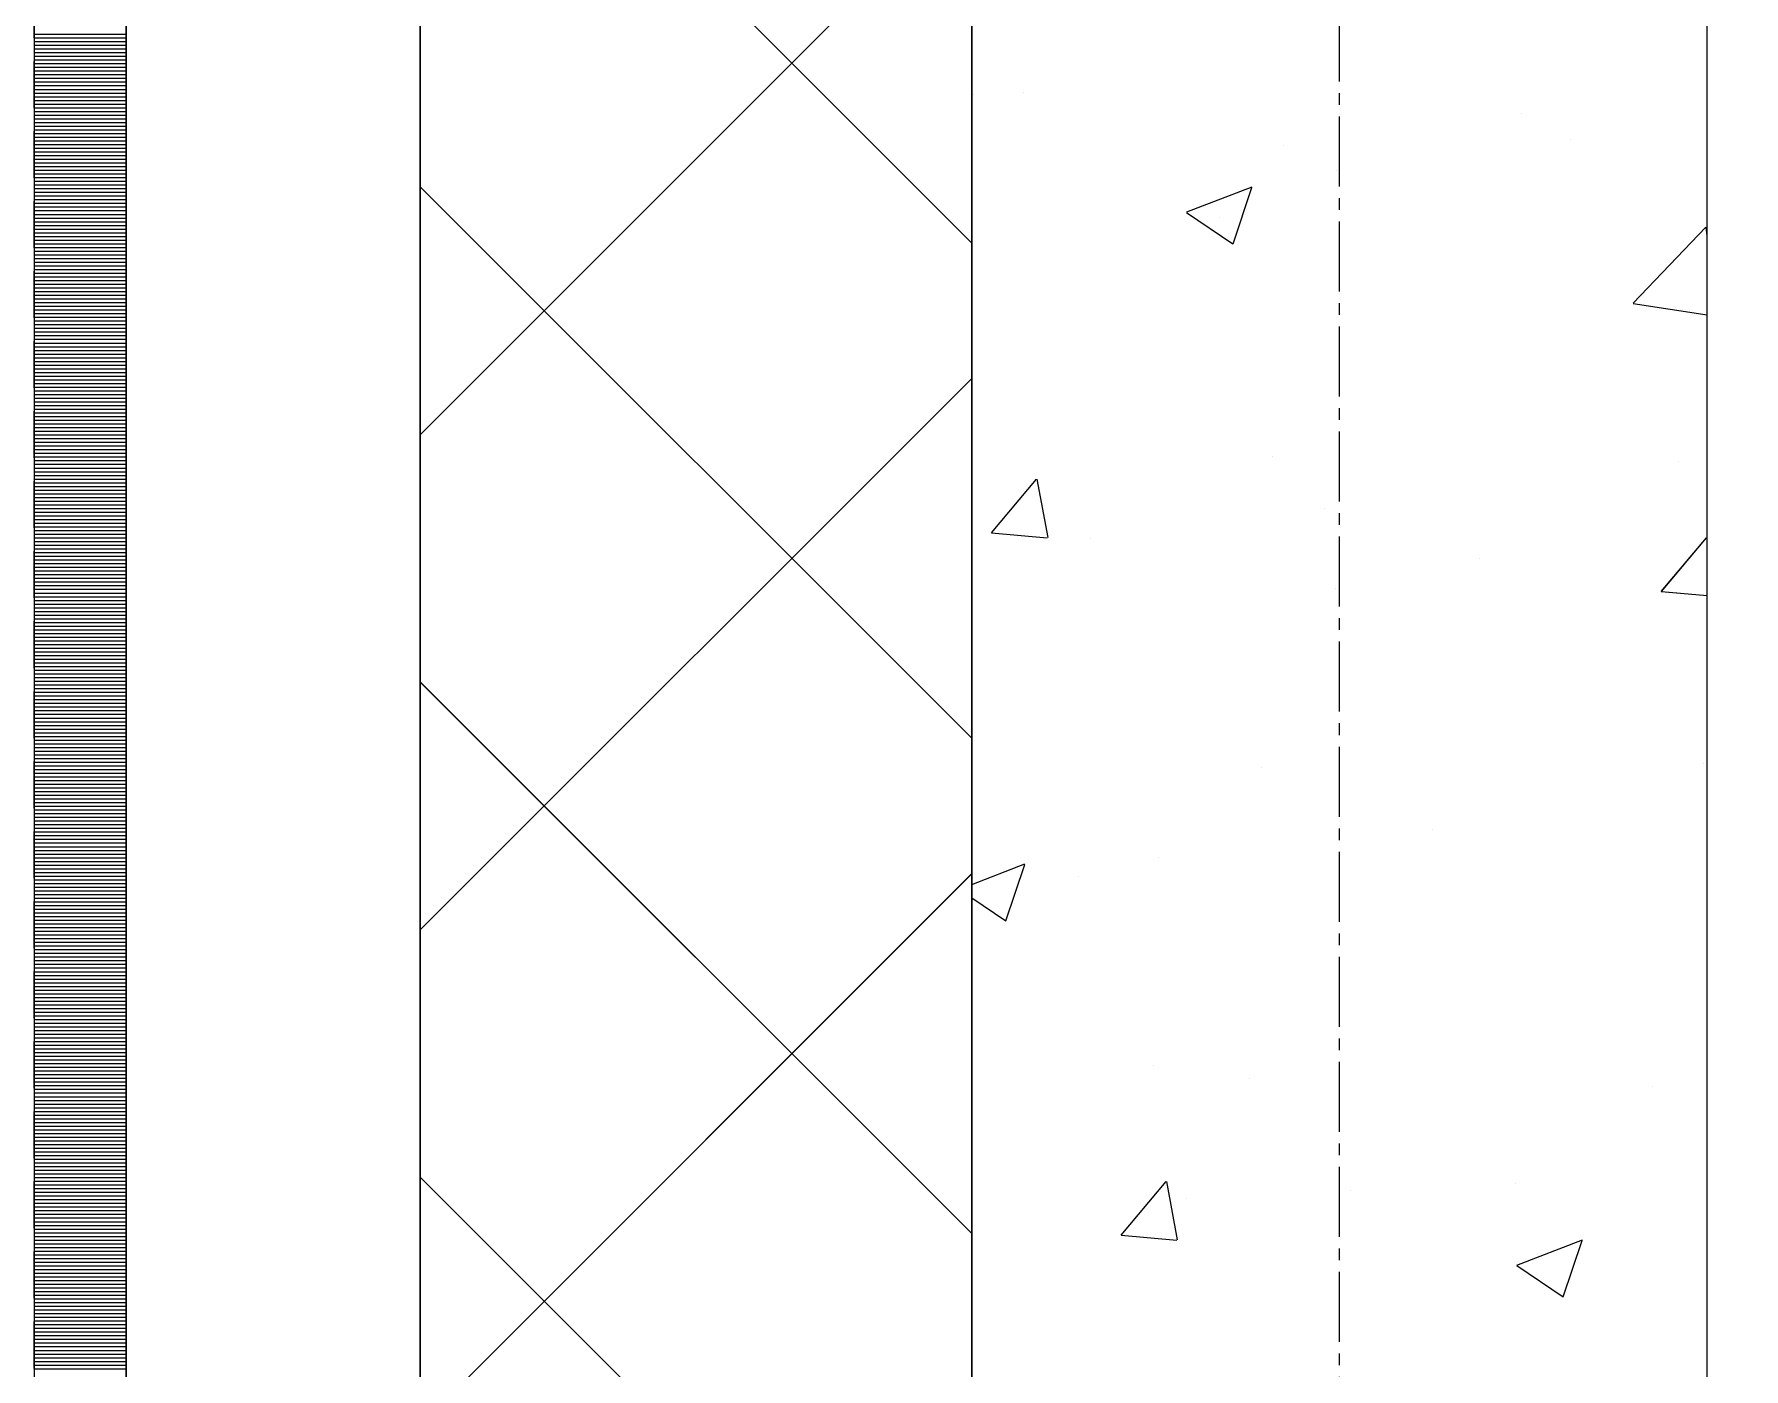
# Model space of a CAD drawing. Header units: millimetres. Extents: x 470010 to 1231400, y -134005 to 421770.
# Drawn here: x 672518.6 to 672983.6, y -50424.5 to -50061.5 of the extents above; entities that cross this region are included whole.
import ezdxf
from ezdxf.enums import TextEntityAlignment as Align

# ---------------------------------------------------------------- set-up
doc = ezdxf.new("R2010")
doc.units = ezdxf.units.MM
doc.linetypes.add('CENTER2', pattern=[28.575, 19.05, -3.175, 3.175, -3.175])
doc.linetypes.add('DASHED', pattern=[19.05, 12.7, -6.35])
doc.layers.get('Defpoints').update_dxf_attribs({"color": 140})
doc.layers.add('АР_Делит', color=120, linetype='Continuous', lineweight=0, plot=False)
for name, color, linetype, lineweight in [('АР_Стены ПЕНОблок', 52, 'Continuous', 20), ('АР_Тонкая', 254, 'Continuous', 5), ('АР_Утеплитель', 31, 'Continuous', 0), ('АР_Штриховка', 8, 'Continuous', 0)]:
    doc.layers.add(name, color=color, linetype=linetype, lineweight=lineweight)
doc.layers.add('РД_Оси_100', color=7, linetype='Continuous', lineweight=0, true_color=0x525252)
doc.styles.add('style1', font='ARIALN.TTF')

# ---------------------------------------------------------------- blocks, each defined once
blk = doc.blocks.new('СОШ_2200_АР_ОСИ_М100_28.05.24')
at = {"layer": 'АР_Делит', "color": 251, "linetype": 'DASHED', "true_color": 0x636466}
blk.add_lwpolyline([(114955, 135155), (114955, -355), (93595.036, -355), (93595.036, 13855), (94145, 13855), (94145, 68320), (66055, 68320), (66055, 13857.73), (83455, 13857.73), (83455, -355), (45245, -355), (45245, 13145), (44695, 13145), (44695, 26755), (45245, 26755), (45245, 68320), (20455, 68320), (20455, 26755), (27955, 26755), (27955, 13145), (-355, 13145), (-355, 100855)], dxfattribs=at)
at = {"layer": 'РД_Оси_100', "color": 251, "linetype": 'CENTER2', "true_color": 0x636466}
blk.add_line((0, -6155), (0, 139938.679), dxfattribs=at)
blk = doc.blocks.new('A$C9108343f')
at = {"layer": 'АР_Стены ПЕНОблок', "color": 18, "linetype": 'Continuous', "lineweight": 20, "true_color": 0x000000}
for p, q in [((7054.96, 97555), (7054.96, 21355)), ((7254.96, 21355), (7254.96, 97555))]:
    blk.add_line(p, q, dxfattribs=at)
at = {"layer": 'АР_Тонкая', "color": 18, "linetype": 'Continuous', "lineweight": 5, "true_color": 0x000000}
for p, q in [((6799.96, 97555), (6799.96, 21355)), ((6824.96, 97555), (6824.96, 21355)), ((6824.96, 21355), (6824.96, 97555)), ((6904.96, 21355), (6904.96, 97555))]:
    blk.add_line(p, q, dxfattribs=at)
at = {"layer": 'АР_Утеплитель', "color": 18, "linetype": 'Continuous', "lineweight": 0, "true_color": 0x000000}
for p, q in [((6904.96, 97555), (6904.96, 21355)), ((7054.96, 21355), (7054.96, 97555))]:
    blk.add_line(p, q, dxfattribs=at)
at = {"layer": 'АР_Штриховка', "color": 18, "linetype": 'Continuous', "lineweight": 0, "true_color": 0x000000}
for p, q in [((7054.96, 50247.95), (6904.96, 50397.95)), ((6904.96, 50195.81), (7054.96, 50345.81)), ((6799.96, 50304.75), (6824.96, 50304.75)), ((6799.96, 50303.75), (6824.96, 50303.75)), ((6799.96, 50302.75), (6824.96, 50302.75)), ((6799.96, 50301.75), (6824.96, 50301.75)), ((6799.96, 50300.75), (6824.96, 50300.75)), ((6799.96, 50299.75), (6824.96, 50299.75)), ((6799.96, 50298.75), (6824.96, 50298.75)), ((6799.96, 50297.75), (6824.96, 50297.75)), ((6799.96, 50296.75), (6824.96, 50296.75)), ((6799.96, 50295.75), (6824.96, 50295.75)), ((6799.96, 50294.75), (6824.96, 50294.75)), ((6799.96, 50293.75), (6824.96, 50293.75)), ((6799.96, 50292.75), (6824.96, 50292.75)), ((6799.96, 50291.75), (6824.96, 50291.75)), ((6799.96, 50290.75), (6824.96, 50290.75)), ((6799.96, 50289.75), (6824.96, 50289.75)), ((6799.96, 50288.75), (6824.96, 50288.75)), ((6799.96, 50287.75), (6824.96, 50287.75)), ((6799.96, 50286.75), (6824.96, 50286.75)), ((6799.96, 50285.75), (6824.96, 50285.75)), ((7055.5, 50288.25), (7055.5, 50288.25)), ((7068.91, 50288.89), (7068.91, 50288.89)), ((6799.96, 50284.75), (6824.96, 50284.75)), ((6799.96, 50283.75), (6824.96, 50283.75)), ((6799.96, 50282.75), (6824.96, 50282.75)), ((6799.96, 50281.75), (6824.96, 50281.75)), ((6799.96, 50280.75), (6824.96, 50280.75)), ((7204.5, 50283.17), (7204.5, 50283.17)), ((6799.96, 50279.75), (6824.96, 50279.75)), ((6799.96, 50278.75), (6824.96, 50278.75)), ((6799.96, 50277.75), (6824.96, 50277.75)), ((6799.96, 50276.75), (6824.96, 50276.75)), ((6799.96, 50275.75), (6824.96, 50275.75)), ((7217.69, 50276.04), (7217.69, 50276.04)), ((6799.96, 50274.75), (6824.96, 50274.75)), ((6799.96, 50273.75), (6824.96, 50273.75)), ((6799.96, 50272.75), (6824.96, 50272.75)), ((6799.96, 50271.75), (6824.96, 50271.75)), ((7139.83, 50274.39), (7139.83, 50274.39)), ((6799.96, 50270.75), (6824.96, 50270.75)), ((6799.96, 50269.75), (6824.96, 50269.75)), ((6799.96, 50268.75), (6824.96, 50268.75)), ((6799.96, 50267.75), (6824.96, 50267.75)), ((6799.96, 50266.75), (6824.96, 50266.75)), ((7154.1, 50267.67), (7154.1, 50267.67)), ((6799.96, 50265.75), (6824.96, 50265.75)), ((6799.96, 50264.75), (6824.96, 50264.75)), ((6799.96, 50263.75), (6824.96, 50263.75)), ((6799.96, 50262.75), (6824.96, 50262.75)), ((6799.96, 50261.75), (6824.96, 50261.75)), ((7054.96, 50113.25), (6904.96, 50263.25)), ((7113.45, 50256.4), (7131.23, 50263.23)), ((7126.03, 50247.74), (7131.18, 50263.09)), ((6799.96, 50260.75), (6824.96, 50260.75)), ((6799.96, 50259.75), (6824.96, 50259.75)), ((6799.96, 50258.75), (6824.96, 50258.75)), ((6799.96, 50257.75), (6824.96, 50257.75)), ((6799.96, 50256.75), (6824.96, 50256.75)), ((6799.96, 50255.75), (6824.96, 50255.75)), ((6799.96, 50254.75), (6824.96, 50254.75)), ((6799.96, 50253.75), (6824.96, 50253.75)), ((6799.96, 50252.75), (6824.96, 50252.75)), ((7113.38, 50256.26), (7126.02, 50247.74)), ((7122.46, 50254.78), (7122.46, 50254.78)), ((6799.96, 50251.75), (6824.96, 50251.75)), ((6799.96, 50250.75), (6824.96, 50250.75)), ((6799.96, 50249.75), (6824.96, 50249.75)), ((6799.96, 50248.75), (6824.96, 50248.75)), ((6799.96, 50247.75), (6824.96, 50247.75)), ((7234.84, 50231.62), (7254.62, 50252.24)), ((7254.96, 50249.87), (7254.68, 50252.25)), ((6799.96, 50246.75), (6824.96, 50246.75)), ((6799.96, 50245.75), (6824.96, 50245.75)), ((6799.96, 50244.75), (6824.96, 50244.75)), ((6799.96, 50243.75), (6824.96, 50243.75)), ((6799.96, 50242.75), (6824.96, 50242.75)), ((6799.96, 50241.75), (6824.96, 50241.75)), ((6799.96, 50240.75), (6824.96, 50240.75)), ((6799.96, 50239.75), (6824.96, 50239.75)), ((6799.96, 50238.75), (6824.96, 50238.75)), ((6799.96, 50237.75), (6824.96, 50237.75)), ((6799.96, 50236.75), (6824.96, 50236.75)), ((6799.96, 50235.75), (6824.96, 50235.75)), ((6799.96, 50234.75), (6824.96, 50234.75)), ((6799.96, 50233.75), (6824.96, 50233.75)), ((6799.96, 50232.75), (6824.96, 50232.75)), ((6799.96, 50231.75), (6824.96, 50231.75)), ((6799.96, 50230.75), (6824.96, 50230.75)), ((6799.96, 50229.75), (6824.96, 50229.75)), ((7234.88, 50231.53), (7254.96, 50228.42)), ((6799.96, 50228.75), (6824.96, 50228.75)), ((6799.96, 50227.75), (6824.96, 50227.75)), ((6799.96, 50226.75), (6824.96, 50226.75)), ((6799.96, 50225.75), (6824.96, 50225.75)), ((6799.96, 50224.75), (6824.96, 50224.75)), ((6799.96, 50223.75), (6824.96, 50223.75)), ((6799.96, 50222.75), (6824.96, 50222.75)), ((6799.96, 50221.75), (6824.96, 50221.75)), ((6799.96, 50220.75), (6824.96, 50220.75)), ((6799.96, 50219.75), (6824.96, 50219.75)), ((6799.96, 50218.75), (6824.96, 50218.75)), ((6799.96, 50217.75), (6824.96, 50217.75)), ((6799.96, 50216.75), (6824.96, 50216.75)), ((6799.96, 50215.75), (6824.96, 50215.75)), ((6799.96, 50214.75), (6824.96, 50214.75)), ((6799.96, 50213.75), (6824.96, 50213.75)), ((6799.96, 50212.75), (6824.96, 50212.75)), ((6799.96, 50211.75), (6824.96, 50211.75)), ((6799.96, 50210.75), (6824.96, 50210.75)), ((6904.96, 50061.11), (7054.96, 50211.11)), ((6799.96, 50209.75), (6824.96, 50209.75)), ((6799.96, 50208.75), (6824.96, 50208.75)), ((6799.96, 50207.75), (6824.96, 50207.75)), ((6799.96, 50206.75), (6824.96, 50206.75)), ((6799.96, 50205.75), (6824.96, 50205.75)), ((6799.96, 50204.75), (6824.96, 50204.75)), ((6799.96, 50203.75), (6824.96, 50203.75)), ((6799.96, 50202.75), (6824.96, 50202.75)), ((6799.96, 50201.75), (6824.96, 50201.75)), ((6799.96, 50200.75), (6824.96, 50200.75)), ((6799.96, 50199.75), (6824.96, 50199.75)), ((6799.96, 50198.75), (6824.96, 50198.75)), ((6799.96, 50197.75), (6824.96, 50197.75)), ((6799.96, 50196.75), (6824.96, 50196.75)), ((6799.96, 50195.75), (6824.96, 50195.75)), ((6799.96, 50194.75), (6824.96, 50194.75)), ((6799.96, 50193.75), (6824.96, 50193.75)), ((6799.96, 50192.75), (6824.96, 50192.75)), ((6799.96, 50191.75), (6824.96, 50191.75)), ((6799.96, 50190.75), (6824.96, 50190.75)), ((6799.96, 50189.75), (6824.96, 50189.75)), ((6799.96, 50188.75), (6824.96, 50188.75)), ((6799.96, 50187.75), (6824.96, 50187.75)), ((7136.74, 50189.83), (7136.74, 50189.83)), ((7247.07, 50188.52), (7247.07, 50188.52)), ((6799.96, 50186.75), (6824.96, 50186.75)), ((6799.96, 50185.75), (6824.96, 50185.75)), ((6799.96, 50184.75), (6824.96, 50184.75)), ((6799.96, 50183.75), (6824.96, 50183.75)), ((6799.96, 50182.75), (6824.96, 50182.75)), ((7060.34, 50169.12), (7072.58, 50183.71)), ((7075.72, 50167.82), (7072.78, 50183.74)), ((6799.96, 50181.75), (6824.96, 50181.75)), ((6799.96, 50180.75), (6824.96, 50180.75)), ((6799.96, 50179.75), (6824.96, 50179.75)), ((6799.96, 50178.75), (6824.96, 50178.75)), ((6799.96, 50177.75), (6824.96, 50177.75)), ((6799.96, 50176.75), (6824.96, 50176.75)), ((6799.96, 50175.75), (6824.96, 50175.75)), ((6799.96, 50174.75), (6824.96, 50174.75)), ((6799.96, 50173.75), (6824.96, 50173.75)), ((7150.87, 50175.86), (7150.87, 50175.86)), ((6799.96, 50172.75), (6824.96, 50172.75)), ((6799.96, 50171.75), (6824.96, 50171.75)), ((6799.96, 50170.75), (6824.96, 50170.75)), ((6799.96, 50169.75), (6824.96, 50169.75)), ((6799.96, 50168.75), (6824.96, 50168.75)), ((7060.34, 50169.12), (7075.52, 50167.79)), ((6799.96, 50167.75), (6824.96, 50167.75)), ((6799.96, 50166.75), (6824.96, 50166.75)), ((6799.96, 50165.75), (6824.96, 50165.75)), ((6799.96, 50164.75), (6824.96, 50164.75)), ((7087.28, 50167.49), (7087.28, 50167.49)), ((7242.52, 50153.18), (7254.77, 50167.77)), ((6799.96, 50163.75), (6824.96, 50163.75)), ((6799.96, 50162.75), (6824.96, 50162.75)), ((6799.96, 50161.75), (6824.96, 50161.75)), ((6799.96, 50160.75), (6824.96, 50160.75)), ((6799.96, 50159.75), (6824.96, 50159.75)), ((7193.14, 50162.13), (7193.14, 50162.13)), ((6799.96, 50158.75), (6824.96, 50158.75)), ((6799.96, 50157.75), (6824.96, 50157.75)), ((6799.96, 50156.75), (6824.96, 50156.75)), ((6799.96, 50155.75), (6824.96, 50155.75)), ((6799.96, 50154.75), (6824.96, 50154.75)), ((6799.96, 50153.75), (6824.96, 50153.75)), ((6799.96, 50152.75), (6824.96, 50152.75)), ((6799.96, 50151.75), (6824.96, 50151.75)), ((6799.96, 50150.75), (6824.96, 50150.75)), ((7153.97, 50154.05), (7153.97, 50154.05)), ((7242.52, 50153.18), (7254.96, 50152.09)), ((6799.96, 50149.75), (6824.96, 50149.75)), ((6799.96, 50148.75), (6824.96, 50148.75)), ((6799.96, 50147.75), (6824.96, 50147.75)), ((6799.96, 50146.75), (6824.96, 50146.75)), ((6799.96, 50145.75), (6824.96, 50145.75)), ((6799.96, 50144.75), (6824.96, 50144.75)), ((6799.96, 50143.75), (6824.96, 50143.75)), ((6799.96, 50142.75), (6824.96, 50142.75)), ((6799.96, 50141.75), (6824.96, 50141.75)), ((6799.96, 50140.75), (6824.96, 50140.75)), ((6799.96, 50139.75), (6824.96, 50139.75)), ((6799.96, 50138.75), (6824.96, 50138.75)), ((6799.96, 50137.75), (6824.96, 50137.75)), ((6799.96, 50136.75), (6824.96, 50136.75)), ((6799.96, 50135.75), (6824.96, 50135.75)), ((6799.96, 50134.75), (6824.96, 50134.75)), ((6799.96, 50133.75), (6824.96, 50133.75)), ((6799.96, 50132.75), (6824.96, 50132.75)), ((6799.96, 50131.75), (6824.96, 50131.75)), ((6799.96, 50130.75), (6824.96, 50130.75)), ((6799.96, 50129.75), (6824.96, 50129.75)), ((6799.96, 50128.75), (6824.96, 50128.75)), ((6799.96, 50127.75), (6824.96, 50127.75)), ((7054.96, 49978.54), (6904.96, 50128.54)), ((6799.96, 50126.75), (6824.96, 50126.75)), ((6799.96, 50125.75), (6824.96, 50125.75)), ((6799.96, 50124.75), (6824.96, 50124.75)), ((6799.96, 50123.75), (6824.96, 50123.75)), ((6799.96, 50122.75), (6824.96, 50122.75)), ((6799.96, 50121.75), (6824.96, 50121.75)), ((6799.96, 50120.75), (6824.96, 50120.75)), ((6799.96, 50119.75), (6824.96, 50119.75)), ((6799.96, 50118.75), (6824.96, 50118.75)), ((6799.96, 50117.75), (6824.96, 50117.75)), ((6799.96, 50116.75), (6824.96, 50116.75)), ((6799.96, 50115.75), (6824.96, 50115.75)), ((6799.96, 50114.75), (6824.96, 50114.75)), ((6799.96, 50113.75), (6824.96, 50113.75)), ((6799.96, 50112.75), (6824.96, 50112.75)), ((6799.96, 50111.75), (6824.96, 50111.75)), ((6799.96, 50110.75), (6824.96, 50110.75)), ((6799.96, 50109.75), (6824.96, 50109.75)), ((6799.96, 50108.75), (6824.96, 50108.75)), ((6799.96, 50107.75), (6824.96, 50107.75)), ((6799.96, 50106.75), (6824.96, 50106.75)), ((6799.96, 50105.75), (6824.96, 50105.75)), ((6799.96, 50104.75), (6824.96, 50104.75)), ((6799.96, 50103.75), (6824.96, 50103.75)), ((7133.65, 50105.28), (7133.65, 50105.28)), ((7254, 50106.36), (7254, 50106.36)), ((6799.96, 50102.75), (6824.96, 50102.75)), ((6799.96, 50101.75), (6824.96, 50101.75)), ((6799.96, 50100.75), (6824.96, 50100.75)), ((6799.96, 50099.75), (6824.96, 50099.75)), ((6799.96, 50098.75), (6824.96, 50098.75)), ((6799.96, 50097.75), (6824.96, 50097.75)), ((6799.96, 50096.75), (6824.96, 50096.75)), ((6799.96, 50095.75), (6824.96, 50095.75)), ((6799.96, 50094.75), (6824.96, 50094.75)), ((6799.96, 50093.75), (6824.96, 50093.75)), ((6799.96, 50092.75), (6824.96, 50092.75)), ((6799.96, 50091.75), (6824.96, 50091.75)), ((6799.96, 50090.75), (6824.96, 50090.75)), ((6799.96, 50089.75), (6824.96, 50089.75)), ((6799.96, 50088.75), (6824.96, 50088.75)), ((6799.96, 50087.75), (6824.96, 50087.75)), ((6799.96, 50086.75), (6824.96, 50086.75)), ((6799.96, 50085.75), (6824.96, 50085.75)), ((7180.25, 50088.34), (7180.25, 50088.34)), ((6799.96, 50084.75), (6824.96, 50084.75)), ((6799.96, 50083.75), (6824.96, 50083.75)), ((6799.96, 50082.75), (6824.96, 50082.75)), ((6799.96, 50081.75), (6824.96, 50081.75)), ((6799.96, 50080.75), (6824.96, 50080.75)), ((7105.88, 50080.93), (7105.88, 50080.93)), ((6799.96, 50079.75), (6824.96, 50079.75)), ((6799.96, 50078.75), (6824.96, 50078.75)), ((6799.96, 50077.75), (6824.96, 50077.75)), ((6799.96, 50076.75), (6824.96, 50076.75)), ((6799.96, 50075.75), (6824.96, 50075.75)), ((6904.96, 49926.41), (7054.96, 50076.41)), ((7054.96, 50073.48), (7069.43, 50079.04)), ((7064.23, 50063.55), (7069.38, 50078.9)), ((7084.05, 50075.68), (7084.05, 50075.68)), ((6799.96, 50074.75), (6824.96, 50074.75)), ((6799.96, 50073.75), (6824.96, 50073.75)), ((6799.96, 50072.75), (6824.96, 50072.75)), ((6799.96, 50071.75), (6824.96, 50071.75)), ((6799.96, 50070.75), (6824.96, 50070.75)), ((6799.96, 50069.75), (6824.96, 50069.75)), ((6799.96, 50068.75), (6824.96, 50068.75)), ((6799.96, 50067.75), (6824.96, 50067.75)), ((6799.96, 50066.75), (6824.96, 50066.75)), ((7054.96, 50069.8), (7064.22, 50063.55)), ((6799.96, 50065.75), (6824.96, 50065.75)), ((6799.96, 50064.75), (6824.96, 50064.75)), ((6799.96, 50063.75), (6824.96, 50063.75)), ((6799.96, 50062.75), (6824.96, 50062.75)), ((6799.96, 50061.75), (6824.96, 50061.75)), ((6799.96, 50060.75), (6824.96, 50060.75)), ((6799.96, 50059.75), (6824.96, 50059.75)), ((6799.96, 50058.75), (6824.96, 50058.75)), ((6799.96, 50057.75), (6824.96, 50057.75)), ((6799.96, 50056.75), (6824.96, 50056.75)), ((6799.96, 50055.75), (6824.96, 50055.75)), ((6799.96, 50054.75), (6824.96, 50054.75)), ((6799.96, 50053.75), (6824.96, 50053.75)), ((6799.96, 50052.75), (6824.96, 50052.75)), ((6799.96, 50051.75), (6824.96, 50051.75)), ((6799.96, 50050.75), (6824.96, 50050.75)), ((6799.96, 50049.75), (6824.96, 50049.75)), ((6799.96, 50048.75), (6824.96, 50048.75)), ((6799.96, 50047.75), (6824.96, 50047.75)), ((6799.96, 50046.75), (6824.96, 50046.75)), ((6799.96, 50045.75), (6824.96, 50045.75)), ((6799.96, 50044.75), (6824.96, 50044.75)), ((6799.96, 50043.75), (6824.96, 50043.75)), ((6799.96, 50042.75), (6824.96, 50042.75)), ((6799.96, 50041.75), (6824.96, 50041.75)), ((6799.96, 50040.75), (6824.96, 50040.75)), ((6799.96, 50039.75), (6824.96, 50039.75)), ((6799.96, 50038.75), (6824.96, 50038.75)), ((6799.96, 50037.75), (6824.96, 50037.75)), ((6799.96, 50036.75), (6824.96, 50036.75)), ((6799.96, 50035.75), (6824.96, 50035.75)), ((6799.96, 50034.75), (6824.96, 50034.75)), ((6799.96, 50033.75), (6824.96, 50033.75)), ((6799.96, 50032.75), (6824.96, 50032.75)), ((6799.96, 50031.75), (6824.96, 50031.75)), ((6799.96, 50030.75), (6824.96, 50030.75)), ((6799.96, 50029.75), (6824.96, 50029.75)), ((6799.96, 50028.75), (6824.96, 50028.75)), ((6799.96, 50027.75), (6824.96, 50027.75)), ((6799.96, 50026.75), (6824.96, 50026.75)), ((6799.96, 50025.75), (6824.96, 50025.75)), ((6799.96, 50024.75), (6824.96, 50024.75)), ((6799.96, 50023.75), (6824.96, 50023.75)), ((6799.96, 50022.75), (6824.96, 50022.75)), ((6799.96, 50021.75), (6824.96, 50021.75)), ((6799.96, 50020.75), (6824.96, 50020.75)), ((7104.5, 50024.26), (7104.5, 50024.26)), ((7130.56, 50020.72), (7130.56, 50020.72)), ((6799.96, 50019.75), (6824.96, 50019.75)), ((6799.96, 50018.75), (6824.96, 50018.75)), ((6799.96, 50017.75), (6824.96, 50017.75)), ((6799.96, 50016.75), (6824.96, 50016.75)), ((6799.96, 50015.75), (6824.96, 50015.75)), ((7240.09, 50018.53), (7240.09, 50018.53)), ((6799.96, 50014.75), (6824.96, 50014.75)), ((6799.96, 50013.75), (6824.96, 50013.75)), ((6799.96, 50012.75), (6824.96, 50012.75)), ((6799.96, 50011.75), (6824.96, 50011.75)), ((6799.96, 50010.75), (6824.96, 50010.75)), ((6799.96, 50009.75), (6824.96, 50009.75)), ((6799.96, 50008.75), (6824.96, 50008.75)), ((6799.96, 50007.75), (6824.96, 50007.75)), ((6799.96, 50006.75), (6824.96, 50006.75)), ((6799.96, 50005.75), (6824.96, 50005.75)), ((6799.96, 50004.75), (6824.96, 50004.75)), ((6799.96, 50003.75), (6824.96, 50003.75)), ((6799.96, 50002.75), (6824.96, 50002.75)), ((6799.96, 50001.75), (6824.96, 50001.75)), ((6799.96, 50000.75), (6824.96, 50000.75)), ((6799.96, 49999.75), (6824.96, 49999.75)), ((6799.96, 49998.75), (6824.96, 49998.75)), ((6799.96, 49997.75), (6824.96, 49997.75)), ((6799.96, 49996.75), (6824.96, 49996.75)), ((6799.96, 49995.75), (6824.96, 49995.75)), ((6799.96, 49994.75), (6824.96, 49994.75)), ((6799.96, 49993.75), (6824.96, 49993.75)), ((6799.96, 49992.75), (6824.96, 49992.75)), ((7054.96, 49843.84), (6904.96, 49993.84)), ((7095.58, 49978.06), (7107.83, 49992.66)), ((7110.96, 49976.77), (7108.02, 49992.69)), ((7202.88, 49992.04), (7202.88, 49992.04)), ((6799.96, 49991.75), (6824.96, 49991.75)), ((6799.96, 49990.75), (6824.96, 49990.75)), ((6799.96, 49989.75), (6824.96, 49989.75)), ((6799.96, 49988.75), (6824.96, 49988.75)), ((6799.96, 49987.75), (6824.96, 49987.75)), ((7113.43, 49988.16), (7113.43, 49988.16)), ((7158.06, 49990.14), (7158.06, 49990.14)), ((6799.96, 49986.75), (6824.96, 49986.75)), ((6799.96, 49985.75), (6824.96, 49985.75)), ((6799.96, 49984.75), (6824.96, 49984.75)), ((6799.96, 49983.75), (6824.96, 49983.75)), ((6799.96, 49982.75), (6824.96, 49982.75)), ((6799.96, 49981.75), (6824.96, 49981.75)), ((6799.96, 49980.75), (6824.96, 49980.75)), ((6799.96, 49979.75), (6824.96, 49979.75)), ((6799.96, 49978.75), (6824.96, 49978.75)), ((7095.58, 49978.06), (7110.76, 49976.73)), ((6799.96, 49977.75), (6824.96, 49977.75)), ((6799.96, 49976.75), (6824.96, 49976.75)), ((6799.96, 49975.75), (6824.96, 49975.75)), ((6799.96, 49974.75), (6824.96, 49974.75)), ((6799.96, 49973.75), (6824.96, 49973.75)), ((7203.26, 49969.95), (7221.04, 49976.77)), ((7215.84, 49961.28), (7220.99, 49976.63)), ((6799.96, 49972.75), (6824.96, 49972.75)), ((6799.96, 49971.75), (6824.96, 49971.75)), ((6799.96, 49970.75), (6824.96, 49970.75)), ((6799.96, 49969.75), (6824.96, 49969.75)), ((6799.96, 49968.75), (6824.96, 49968.75)), ((7203.2, 49969.81), (7215.83, 49961.29)), ((6799.96, 49967.75), (6824.96, 49967.75)), ((6799.96, 49966.75), (6824.96, 49966.75)), ((6799.96, 49965.75), (6824.96, 49965.75)), ((6799.96, 49964.75), (6824.96, 49964.75)), ((6799.96, 49963.75), (6824.96, 49963.75)), ((6799.96, 49962.75), (6824.96, 49962.75)), ((6799.96, 49961.75), (6824.96, 49961.75)), ((6799.96, 49960.75), (6824.96, 49960.75)), ((6799.96, 49959.75), (6824.96, 49959.75)), ((6799.96, 49958.75), (6824.96, 49958.75)), ((6799.96, 49957.75), (6824.96, 49957.75)), ((6799.96, 49956.75), (6824.96, 49956.75)), ((6799.96, 49955.75), (6824.96, 49955.75)), ((6799.96, 49954.75), (6824.96, 49954.75)), ((6799.96, 49953.75), (6824.96, 49953.75)), ((6799.96, 49952.75), (6824.96, 49952.75)), ((6799.96, 49951.75), (6824.96, 49951.75)), ((6799.96, 49950.75), (6824.96, 49950.75)), ((6799.96, 49949.75), (6824.96, 49949.75)), ((6799.96, 49948.75), (6824.96, 49948.75)), ((6799.96, 49947.75), (6824.96, 49947.75)), ((6799.96, 49946.75), (6824.96, 49946.75)), ((6799.96, 49945.75), (6824.96, 49945.75)), ((6799.96, 49944.75), (6824.96, 49944.75)), ((6799.96, 49943.75), (6824.96, 49943.75)), ((6799.96, 49942.75), (6824.96, 49942.75)), ((6799.96, 49941.75), (6824.96, 49941.75))]:
    blk.add_line(p, q, dxfattribs=at)
at = {"layer": 'РД_Оси_100'}
blk.add_blockref('СОШ_2200_АР_ОСИ_М100_28.05.24', (7154.96, 6755), dxfattribs=at)
at = {"layer": 'Defpoints', "color": 18, "true_color": 0x000000, "style": 'style1'}
for p in [(143949.34, 316089.12), (143974.98, 281639.5), (143890.4, 273244.71), (143839.99, 264276.81), (143967.75, 254892.38), (12251.96, 104178.14), (12382.58, 96023.14)]:
    blk.add_attdef('АР-ПОМЕЩЕНИЕ:НАИМЕНОВАНИЕ', text='', height=100, dxfattribs=at).set_placement(p, align=Align.MIDDLE)
at = {"layer": 'Defpoints', "color": 18, "true_color": 0x000000, "style": 'style1', "flags": 8}
for p in [(143951.3, 279099.09), (143848.34, 269251.11), (143875.33, 260094.25), (144049.74, 250824.7), (163419.28, 238153.36), (155897.46, 237965.97), (183037.2, 237965.97), (143342.94, 237876.19)]:
    blk.add_attdef('АР-ПОМЕЩЕНИЕ:НАИМЕНОВАНИЕ', text='', height=100, dxfattribs=at).set_placement(p, align=Align.MIDDLE)

msp = doc.modelspace()

# ---------------------------------------------------------------- linework, layer by layer
at = {"layer": 'АР_Стены ПЕНОблок', "color": 18, "linetype": 'Continuous', "lineweight": 20, "true_color": 0x000000}
for p, q in [((672773.57, -2811.242), (672773.57, -79011.242)), ((672973.57, -79011.242), (672973.57, -2811.242))]:
    msp.add_line(p, q, dxfattribs=at)
at = {"layer": 'АР_Тонкая', "color": 18, "linetype": 'Continuous', "lineweight": 5, "true_color": 0x000000}
for p, q in [((672518.57, -2811.242), (672518.57, -79011.242)), ((672543.57, -2811.242), (672543.57, -79011.242)), ((672543.57, -79011.242), (672543.57, -2811.242)), ((672623.57, -79011.242), (672623.57, -2811.242))]:
    msp.add_line(p, q, dxfattribs=at)
at = {"layer": 'АР_Утеплитель', "color": 18, "linetype": 'Continuous', "lineweight": 0, "true_color": 0x000000}
for p, q in [((672623.57, -2811.242), (672623.57, -79011.242)), ((672773.57, -79011.242), (672773.57, -2811.242))]:
    msp.add_line(p, q, dxfattribs=at)
at = {"layer": 'АР_Штриховка', "color": 18, "linetype": 'Continuous', "lineweight": 0, "true_color": 0x000000}
for p, q in [((672773.57, -50118.29), (672623.57, -49968.29)), ((672623.57, -50170.427), (672773.57, -50020.427)), ((672518.57, -50062.492), (672543.57, -50062.492)), ((672518.57, -50063.492), (672543.57, -50063.492)), ((672518.57, -50064.492), (672543.57, -50064.492)), ((672518.57, -50065.492), (672543.57, -50065.492)), ((672518.57, -50066.492), (672543.57, -50066.492)), ((672518.57, -50067.492), (672543.57, -50067.492)), ((672518.57, -50068.492), (672543.57, -50068.492)), ((672518.57, -50069.492), (672543.57, -50069.492)), ((672518.57, -50070.492), (672543.57, -50070.492)), ((672518.57, -50071.492), (672543.57, -50071.492)), ((672518.57, -50072.492), (672543.57, -50072.492)), ((672518.57, -50073.492), (672543.57, -50073.492)), ((672518.57, -50074.492), (672543.57, -50074.492)), ((672518.57, -50075.492), (672543.57, -50075.492)), ((672518.57, -50076.492), (672543.57, -50076.492)), ((672518.57, -50077.492), (672543.57, -50077.492)), ((672518.57, -50078.492), (672543.57, -50078.492)), ((672518.57, -50079.492), (672543.57, -50079.492)), ((672518.57, -50080.492), (672543.57, -50080.492)), ((672518.57, -50081.492), (672543.57, -50081.492)), ((672518.57, -50082.492), (672543.57, -50082.492)), ((672518.57, -50083.492), (672543.57, -50083.492)), ((672518.57, -50084.492), (672543.57, -50084.492)), ((672518.57, -50085.492), (672543.57, -50085.492)), ((672518.57, -50086.492), (672543.57, -50086.492)), ((672518.57, -50087.492), (672543.57, -50087.492)), ((672518.57, -50088.492), (672543.57, -50088.492)), ((672518.57, -50089.492), (672543.57, -50089.492)), ((672518.57, -50090.492), (672543.57, -50090.492)), ((672518.57, -50091.492), (672543.57, -50091.492)), ((672518.57, -50092.492), (672543.57, -50092.492)), ((672518.57, -50093.492), (672543.57, -50093.492)), ((672518.57, -50094.492), (672543.57, -50094.492)), ((672518.57, -50095.492), (672543.57, -50095.492)), ((672518.57, -50096.492), (672543.57, -50096.492)), ((672518.57, -50097.492), (672543.57, -50097.492)), ((672518.57, -50098.492), (672543.57, -50098.492)), ((672518.57, -50099.492), (672543.57, -50099.492)), ((672518.57, -50100.492), (672543.57, -50100.492)), ((672518.57, -50101.492), (672543.57, -50101.492)), ((672518.57, -50102.492), (672543.57, -50102.492)), ((672518.57, -50103.492), (672543.57, -50103.492)), ((672773.57, -50252.994), (672623.57, -50102.994)), ((672832.059, -50109.842), (672849.844, -50103.015)), ((672844.644, -50118.506), (672849.794, -50103.157)), ((672518.57, -50104.492), (672543.57, -50104.492)), ((672518.57, -50105.492), (672543.57, -50105.492)), ((672518.57, -50106.492), (672543.57, -50106.492)), ((672518.57, -50107.492), (672543.57, -50107.492)), ((672518.57, -50108.492), (672543.57, -50108.492)), ((672518.57, -50109.492), (672543.57, -50109.492)), ((672518.57, -50110.492), (672543.57, -50110.492)), ((672518.57, -50111.492), (672543.57, -50111.492)), ((672518.57, -50112.492), (672543.57, -50112.492)), ((672831.997, -50109.98), (672844.632, -50118.502)), ((672518.57, -50113.492), (672543.57, -50113.492)), ((672518.57, -50114.492), (672543.57, -50114.492)), ((672518.57, -50115.492), (672543.57, -50115.492)), ((672518.57, -50116.492), (672543.57, -50116.492)), ((672953.453, -50134.621), (672973.237, -50114.002)), ((672973.57, -50116.373), (672973.293, -50113.996)), ((672518.57, -50117.492), (672543.57, -50117.492)), ((672518.57, -50118.492), (672543.57, -50118.492)), ((672518.57, -50119.492), (672543.57, -50119.492)), ((672518.57, -50120.492), (672543.57, -50120.492)), ((672518.57, -50121.492), (672543.57, -50121.492)), ((672518.57, -50122.492), (672543.57, -50122.492)), ((672518.57, -50123.492), (672543.57, -50123.492)), ((672518.57, -50124.492), (672543.57, -50124.492)), ((672518.57, -50125.492), (672543.57, -50125.492)), ((672518.57, -50126.492), (672543.57, -50126.492)), ((672518.57, -50127.492), (672543.57, -50127.492)), ((672518.57, -50128.492), (672543.57, -50128.492)), ((672518.57, -50129.492), (672543.57, -50129.492)), ((672518.57, -50130.492), (672543.57, -50130.492)), ((672518.57, -50131.492), (672543.57, -50131.492)), ((672518.57, -50132.492), (672543.57, -50132.492)), ((672518.57, -50133.492), (672543.57, -50133.492)), ((672518.57, -50134.492), (672543.57, -50134.492)), ((672518.57, -50135.492), (672543.57, -50135.492)), ((672953.495, -50134.71), (672973.57, -50137.824)), ((672518.57, -50136.492), (672543.57, -50136.492)), ((672518.57, -50137.492), (672543.57, -50137.492)), ((672518.57, -50138.492), (672543.57, -50138.492)), ((672518.57, -50139.492), (672543.57, -50139.492)), ((672518.57, -50140.492), (672543.57, -50140.492)), ((672518.57, -50141.492), (672543.57, -50141.492)), ((672518.57, -50142.492), (672543.57, -50142.492)), ((672518.57, -50143.492), (672543.57, -50143.492)), ((672518.57, -50144.492), (672543.57, -50144.492)), ((672518.57, -50145.492), (672543.57, -50145.492)), ((672518.57, -50146.492), (672543.57, -50146.492)), ((672518.57, -50147.492), (672543.57, -50147.492)), ((672518.57, -50148.492), (672543.57, -50148.492)), ((672518.57, -50149.492), (672543.57, -50149.492)), ((672518.57, -50150.492), (672543.57, -50150.492)), ((672518.57, -50151.492), (672543.57, -50151.492)), ((672518.57, -50152.492), (672543.57, -50152.492)), ((672518.57, -50153.492), (672543.57, -50153.492)), ((672518.57, -50154.492), (672543.57, -50154.492)), ((672518.57, -50155.492), (672543.57, -50155.492)), ((672518.57, -50156.492), (672543.57, -50156.492)), ((672518.57, -50157.492), (672543.57, -50157.492)), ((672518.57, -50158.492), (672543.57, -50158.492)), ((672623.57, -50305.131), (672773.57, -50155.131)), ((672518.57, -50159.492), (672543.57, -50159.492)), ((672518.57, -50160.492), (672543.57, -50160.492)), ((672518.57, -50161.492), (672543.57, -50161.492)), ((672518.57, -50162.492), (672543.57, -50162.492)), ((672518.57, -50163.492), (672543.57, -50163.492)), ((672518.57, -50164.492), (672543.57, -50164.492)), ((672518.57, -50165.492), (672543.57, -50165.492)), ((672518.57, -50166.492), (672543.57, -50166.492)), ((672518.57, -50167.492), (672543.57, -50167.492)), ((672518.57, -50168.492), (672543.57, -50168.492)), ((672518.57, -50169.492), (672543.57, -50169.492)), ((672518.57, -50170.492), (672543.57, -50170.492)), ((672518.57, -50171.492), (672543.57, -50171.492)), ((672518.57, -50172.492), (672543.57, -50172.492)), ((672518.57, -50173.492), (672543.57, -50173.492)), ((672518.57, -50174.492), (672543.57, -50174.492)), ((672518.57, -50175.492), (672543.57, -50175.492)), ((672518.57, -50176.492), (672543.57, -50176.492)), ((672518.57, -50177.492), (672543.57, -50177.492)), ((672518.57, -50178.492), (672543.57, -50178.492)), ((672518.57, -50179.492), (672543.57, -50179.492)), ((672518.57, -50180.492), (672543.57, -50180.492)), ((672518.57, -50181.492), (672543.57, -50181.492)), ((672518.57, -50182.492), (672543.57, -50182.492)), ((672778.952, -50197.123), (672791.197, -50182.53)), ((672794.329, -50198.419), (672791.392, -50182.498)), ((672518.57, -50183.492), (672543.57, -50183.492)), ((672518.57, -50184.492), (672543.57, -50184.492)), ((672518.57, -50185.492), (672543.57, -50185.492)), ((672518.57, -50186.492), (672543.57, -50186.492)), ((672518.57, -50187.492), (672543.57, -50187.492)), ((672518.57, -50188.492), (672543.57, -50188.492)), ((672518.57, -50189.492), (672543.57, -50189.492)), ((672518.57, -50190.492), (672543.57, -50190.492)), ((672518.57, -50191.492), (672543.57, -50191.492)), ((672518.57, -50192.492), (672543.57, -50192.492)), ((672518.57, -50193.492), (672543.57, -50193.492)), ((672518.57, -50194.492), (672543.57, -50194.492)), ((672518.57, -50195.492), (672543.57, -50195.492)), ((672518.57, -50196.492), (672543.57, -50196.492)), ((672518.57, -50197.492), (672543.57, -50197.492)), ((672518.57, -50198.492), (672543.57, -50198.492)), ((672518.57, -50199.492), (672543.57, -50199.492)), ((672518.57, -50200.492), (672543.57, -50200.492)), ((672778.951, -50197.127), (672794.133, -50198.455)), ((672961.137, -50213.062), (672973.382, -50198.469)), ((672518.57, -50201.492), (672543.57, -50201.492)), ((672518.57, -50202.492), (672543.57, -50202.492)), ((672518.57, -50203.492), (672543.57, -50203.492)), ((672518.57, -50204.492), (672543.57, -50204.492)), ((672518.57, -50205.492), (672543.57, -50205.492)), ((672518.57, -50206.492), (672543.57, -50206.492)), ((672518.57, -50207.492), (672543.57, -50207.492)), ((672518.57, -50208.492), (672543.57, -50208.492)), ((672518.57, -50209.492), (672543.57, -50209.492)), ((672518.57, -50210.492), (672543.57, -50210.492)), ((672518.57, -50211.492), (672543.57, -50211.492)), ((672518.57, -50212.492), (672543.57, -50212.492)), ((672518.57, -50213.492), (672543.57, -50213.492)), ((672518.57, -50214.492), (672543.57, -50214.492)), ((672961.136, -50213.066), (672973.57, -50214.154)), ((672518.57, -50215.492), (672543.57, -50215.492)), ((672518.57, -50216.492), (672543.57, -50216.492)), ((672518.57, -50217.492), (672543.57, -50217.492)), ((672518.57, -50218.492), (672543.57, -50218.492)), ((672518.57, -50219.492), (672543.57, -50219.492)), ((672518.57, -50220.492), (672543.57, -50220.492)), ((672518.57, -50221.492), (672543.57, -50221.492)), ((672518.57, -50222.492), (672543.57, -50222.492)), ((672518.57, -50223.492), (672543.57, -50223.492)), ((672518.57, -50224.492), (672543.57, -50224.492)), ((672518.57, -50225.492), (672543.57, -50225.492)), ((672518.57, -50226.492), (672543.57, -50226.492)), ((672518.57, -50227.492), (672543.57, -50227.492)), ((672518.57, -50228.492), (672543.57, -50228.492)), ((672518.57, -50229.492), (672543.57, -50229.492)), ((672518.57, -50230.492), (672543.57, -50230.492)), ((672518.57, -50231.492), (672543.57, -50231.492)), ((672518.57, -50232.492), (672543.57, -50232.492)), ((672518.57, -50233.492), (672543.57, -50233.492)), ((672518.57, -50234.492), (672543.57, -50234.492)), ((672518.57, -50235.492), (672543.57, -50235.492)), ((672518.57, -50236.492), (672543.57, -50236.492)), ((672518.57, -50237.492), (672543.57, -50237.492)), ((672773.57, -50387.698), (672623.57, -50237.698)), ((672518.57, -50238.492), (672543.57, -50238.492)), ((672518.57, -50239.492), (672543.57, -50239.492)), ((672518.57, -50240.492), (672543.57, -50240.492)), ((672518.57, -50241.492), (672543.57, -50241.492)), ((672518.57, -50242.492), (672543.57, -50242.492)), ((672518.57, -50243.492), (672543.57, -50243.492)), ((672518.57, -50244.492), (672543.57, -50244.492)), ((672518.57, -50245.492), (672543.57, -50245.492)), ((672518.57, -50246.492), (672543.57, -50246.492)), ((672518.57, -50247.492), (672543.57, -50247.492)), ((672518.57, -50248.492), (672543.57, -50248.492)), ((672518.57, -50249.492), (672543.57, -50249.492)), ((672518.57, -50250.492), (672543.57, -50250.492)), ((672518.57, -50251.492), (672543.57, -50251.492)), ((672518.57, -50252.492), (672543.57, -50252.492)), ((672518.57, -50253.492), (672543.57, -50253.492)), ((672518.57, -50254.492), (672543.57, -50254.492)), ((672518.57, -50255.492), (672543.57, -50255.492)), ((672518.57, -50256.492), (672543.57, -50256.492)), ((672518.57, -50257.492), (672543.57, -50257.492)), ((672518.57, -50258.492), (672543.57, -50258.492)), ((672518.57, -50259.492), (672543.57, -50259.492)), ((672518.57, -50260.492), (672543.57, -50260.492)), ((672518.57, -50261.492), (672543.57, -50261.492)), ((672518.57, -50262.492), (672543.57, -50262.492)), ((672518.57, -50263.492), (672543.57, -50263.492)), ((672518.57, -50264.492), (672543.57, -50264.492)), ((672518.57, -50265.492), (672543.57, -50265.492)), ((672518.57, -50266.492), (672543.57, -50266.492)), ((672518.57, -50267.492), (672543.57, -50267.492)), ((672518.57, -50268.492), (672543.57, -50268.492)), ((672518.57, -50269.492), (672543.57, -50269.492)), ((672518.57, -50270.492), (672543.57, -50270.492)), ((672518.57, -50271.492), (672543.57, -50271.492)), ((672518.57, -50272.492), (672543.57, -50272.492)), ((672518.57, -50273.492), (672543.57, -50273.492)), ((672518.57, -50274.492), (672543.57, -50274.492)), ((672518.57, -50275.492), (672543.57, -50275.492)), ((672518.57, -50276.492), (672543.57, -50276.492)), ((672518.57, -50277.492), (672543.57, -50277.492)), ((672518.57, -50278.492), (672543.57, -50278.492)), ((672518.57, -50279.492), (672543.57, -50279.492)), ((672518.57, -50280.492), (672543.57, -50280.492)), ((672518.57, -50281.492), (672543.57, -50281.492)), ((672518.57, -50282.492), (672543.57, -50282.492)), ((672518.57, -50283.492), (672543.57, -50283.492)), ((672518.57, -50284.492), (672543.57, -50284.492)), ((672518.57, -50285.492), (672543.57, -50285.492)), ((672518.57, -50286.492), (672543.57, -50286.492)), ((672518.57, -50287.492), (672543.57, -50287.492)), ((672518.57, -50288.492), (672543.57, -50288.492)), ((672518.57, -50289.492), (672543.57, -50289.492)), ((672773.57, -50292.759), (672788.042, -50287.204)), ((672782.842, -50302.694), (672787.992, -50287.345)), ((672518.57, -50290.492), (672543.57, -50290.492)), ((672518.57, -50291.492), (672543.57, -50291.492)), ((672518.57, -50292.492), (672543.57, -50292.492)), ((672518.57, -50293.492), (672543.57, -50293.492)), ((672623.57, -50439.835), (672773.57, -50289.835)), ((672518.57, -50294.492), (672543.57, -50294.492)), ((672518.57, -50295.492), (672543.57, -50295.492)), ((672518.57, -50296.492), (672543.57, -50296.492)), ((672518.57, -50297.492), (672543.57, -50297.492)), ((672518.57, -50298.492), (672543.57, -50298.492)), ((672773.57, -50296.444), (672782.83, -50302.69)), ((672518.57, -50299.492), (672543.57, -50299.492)), ((672518.57, -50300.492), (672543.57, -50300.492)), ((672518.57, -50301.492), (672543.57, -50301.492)), ((672518.57, -50302.492), (672543.57, -50302.492)), ((672518.57, -50303.492), (672543.57, -50303.492)), ((672518.57, -50304.492), (672543.57, -50304.492)), ((672518.57, -50305.492), (672543.57, -50305.492)), ((672518.57, -50306.492), (672543.57, -50306.492)), ((672518.57, -50307.492), (672543.57, -50307.492)), ((672518.57, -50308.492), (672543.57, -50308.492)), ((672518.57, -50309.492), (672543.57, -50309.492)), ((672518.57, -50310.492), (672543.57, -50310.492)), ((672518.57, -50311.492), (672543.57, -50311.492)), ((672518.57, -50312.492), (672543.57, -50312.492)), ((672518.57, -50313.492), (672543.57, -50313.492)), ((672518.57, -50314.492), (672543.57, -50314.492)), ((672518.57, -50315.492), (672543.57, -50315.492)), ((672518.57, -50316.492), (672543.57, -50316.492)), ((672518.57, -50317.492), (672543.57, -50317.492)), ((672518.57, -50318.492), (672543.57, -50318.492)), ((672518.57, -50319.492), (672543.57, -50319.492)), ((672518.57, -50320.492), (672543.57, -50320.492)), ((672518.57, -50321.492), (672543.57, -50321.492)), ((672518.57, -50322.492), (672543.57, -50322.492)), ((672518.57, -50323.492), (672543.57, -50323.492)), ((672518.57, -50324.492), (672543.57, -50324.492)), ((672518.57, -50325.492), (672543.57, -50325.492)), ((672518.57, -50326.492), (672543.57, -50326.492)), ((672518.57, -50327.492), (672543.57, -50327.492)), ((672518.57, -50328.492), (672543.57, -50328.492)), ((672518.57, -50329.492), (672543.57, -50329.492)), ((672518.57, -50330.492), (672543.57, -50330.492)), ((672518.57, -50331.492), (672543.57, -50331.492)), ((672518.57, -50332.492), (672543.57, -50332.492)), ((672518.57, -50333.492), (672543.57, -50333.492)), ((672518.57, -50334.492), (672543.57, -50334.492)), ((672518.57, -50335.492), (672543.57, -50335.492)), ((672518.57, -50336.492), (672543.57, -50336.492)), ((672518.57, -50337.492), (672543.57, -50337.492)), ((672518.57, -50338.492), (672543.57, -50338.492)), ((672518.57, -50339.492), (672543.57, -50339.492)), ((672518.57, -50340.492), (672543.57, -50340.492)), ((672518.57, -50341.492), (672543.57, -50341.492)), ((672518.57, -50342.492), (672543.57, -50342.492)), ((672518.57, -50343.492), (672543.57, -50343.492)), ((672518.57, -50344.492), (672543.57, -50344.492)), ((672518.57, -50345.492), (672543.57, -50345.492)), ((672518.57, -50346.492), (672543.57, -50346.492)), ((672518.57, -50347.492), (672543.57, -50347.492)), ((672518.57, -50348.492), (672543.57, -50348.492)), ((672518.57, -50349.492), (672543.57, -50349.492)), ((672518.57, -50350.492), (672543.57, -50350.492)), ((672518.57, -50351.492), (672543.57, -50351.492)), ((672518.57, -50352.492), (672543.57, -50352.492)), ((672518.57, -50353.492), (672543.57, -50353.492)), ((672518.57, -50354.492), (672543.57, -50354.492)), ((672518.57, -50355.492), (672543.57, -50355.492)), ((672518.57, -50356.492), (672543.57, -50356.492)), ((672518.57, -50357.492), (672543.57, -50357.492)), ((672518.57, -50358.492), (672543.57, -50358.492)), ((672518.57, -50359.492), (672543.57, -50359.492)), ((672518.57, -50360.492), (672543.57, -50360.492)), ((672518.57, -50361.492), (672543.57, -50361.492)), ((672518.57, -50362.492), (672543.57, -50362.492)), ((672518.57, -50363.492), (672543.57, -50363.492)), ((672518.57, -50364.492), (672543.57, -50364.492)), ((672518.57, -50365.492), (672543.57, -50365.492)), ((672518.57, -50366.492), (672543.57, -50366.492)), ((672518.57, -50367.492), (672543.57, -50367.492)), ((672518.57, -50368.492), (672543.57, -50368.492)), ((672518.57, -50369.492), (672543.57, -50369.492)), ((672518.57, -50370.492), (672543.57, -50370.492)), ((672518.57, -50371.492), (672543.57, -50371.492)), ((672518.57, -50372.492), (672543.57, -50372.492)), ((672773.57, -50522.402), (672623.57, -50372.402)), ((672518.57, -50373.492), (672543.57, -50373.492)), ((672518.57, -50374.492), (672543.57, -50374.492)), ((672518.57, -50375.492), (672543.57, -50375.492)), ((672518.57, -50376.492), (672543.57, -50376.492)), ((672518.57, -50377.492), (672543.57, -50377.492)), ((672814.195, -50388.179), (672826.44, -50373.586)), ((672829.572, -50389.476), (672826.635, -50373.555)), ((672518.57, -50378.492), (672543.57, -50378.492)), ((672518.57, -50379.492), (672543.57, -50379.492)), ((672518.57, -50380.492), (672543.57, -50380.492)), ((672518.57, -50381.492), (672543.57, -50381.492)), ((672518.57, -50382.492), (672543.57, -50382.492)), ((672518.57, -50383.492), (672543.57, -50383.492)), ((672518.57, -50384.492), (672543.57, -50384.492)), ((672518.57, -50385.492), (672543.57, -50385.492)), ((672518.57, -50386.492), (672543.57, -50386.492)), ((672518.57, -50387.492), (672543.57, -50387.492)), ((672518.57, -50388.492), (672543.57, -50388.492)), ((672518.57, -50389.492), (672543.57, -50389.492)), ((672518.57, -50390.492), (672543.57, -50390.492)), ((672518.57, -50391.492), (672543.57, -50391.492)), ((672814.195, -50388.184), (672829.377, -50389.512)), ((672921.872, -50396.296), (672939.656, -50389.469)), ((672934.457, -50404.959), (672939.607, -50389.61)), ((672518.57, -50392.492), (672543.57, -50392.492)), ((672518.57, -50393.492), (672543.57, -50393.492)), ((672518.57, -50394.492), (672543.57, -50394.492)), ((672518.57, -50395.492), (672543.57, -50395.492)), ((672921.81, -50396.433), (672934.444, -50404.955)), ((672518.57, -50396.492), (672543.57, -50396.492)), ((672518.57, -50397.492), (672543.57, -50397.492)), ((672518.57, -50398.492), (672543.57, -50398.492)), ((672518.57, -50399.492), (672543.57, -50399.492)), ((672518.57, -50400.492), (672543.57, -50400.492)), ((672518.57, -50401.492), (672543.57, -50401.492)), ((672518.57, -50402.492), (672543.57, -50402.492)), ((672518.57, -50403.492), (672543.57, -50403.492)), ((672518.57, -50404.492), (672543.57, -50404.492)), ((672518.57, -50405.492), (672543.57, -50405.492)), ((672518.57, -50406.492), (672543.57, -50406.492)), ((672518.57, -50407.492), (672543.57, -50407.492)), ((672518.57, -50408.492), (672543.57, -50408.492)), ((672518.57, -50409.492), (672543.57, -50409.492)), ((672518.57, -50410.492), (672543.57, -50410.492)), ((672518.57, -50411.492), (672543.57, -50411.492)), ((672518.57, -50412.492), (672543.57, -50412.492)), ((672518.57, -50413.492), (672543.57, -50413.492)), ((672518.57, -50414.492), (672543.57, -50414.492)), ((672518.57, -50415.492), (672543.57, -50415.492)), ((672518.57, -50416.492), (672543.57, -50416.492)), ((672518.57, -50417.492), (672543.57, -50417.492)), ((672518.57, -50418.492), (672543.57, -50418.492)), ((672518.57, -50419.492), (672543.57, -50419.492)), ((672518.57, -50420.492), (672543.57, -50420.492)), ((672518.57, -50421.492), (672543.57, -50421.492)), ((672518.57, -50422.492), (672543.57, -50422.492)), ((672518.57, -50423.492), (672543.57, -50423.492)), ((672518.57, -50424.492), (672543.57, -50424.492))]:
    msp.add_line(p, q, dxfattribs=at)

# ---------------------------------------------------------------- block references
msp.add_blockref('A$C9108343f', (665718.612, -100366.242))
at = {"layer": 'РД_Оси_100'}
msp.add_blockref('СОШ_2200_АР_ОСИ_М100_28.05.24', (672873.57, -93611.242), dxfattribs=at)

doc.saveas('drawing.dxf')
